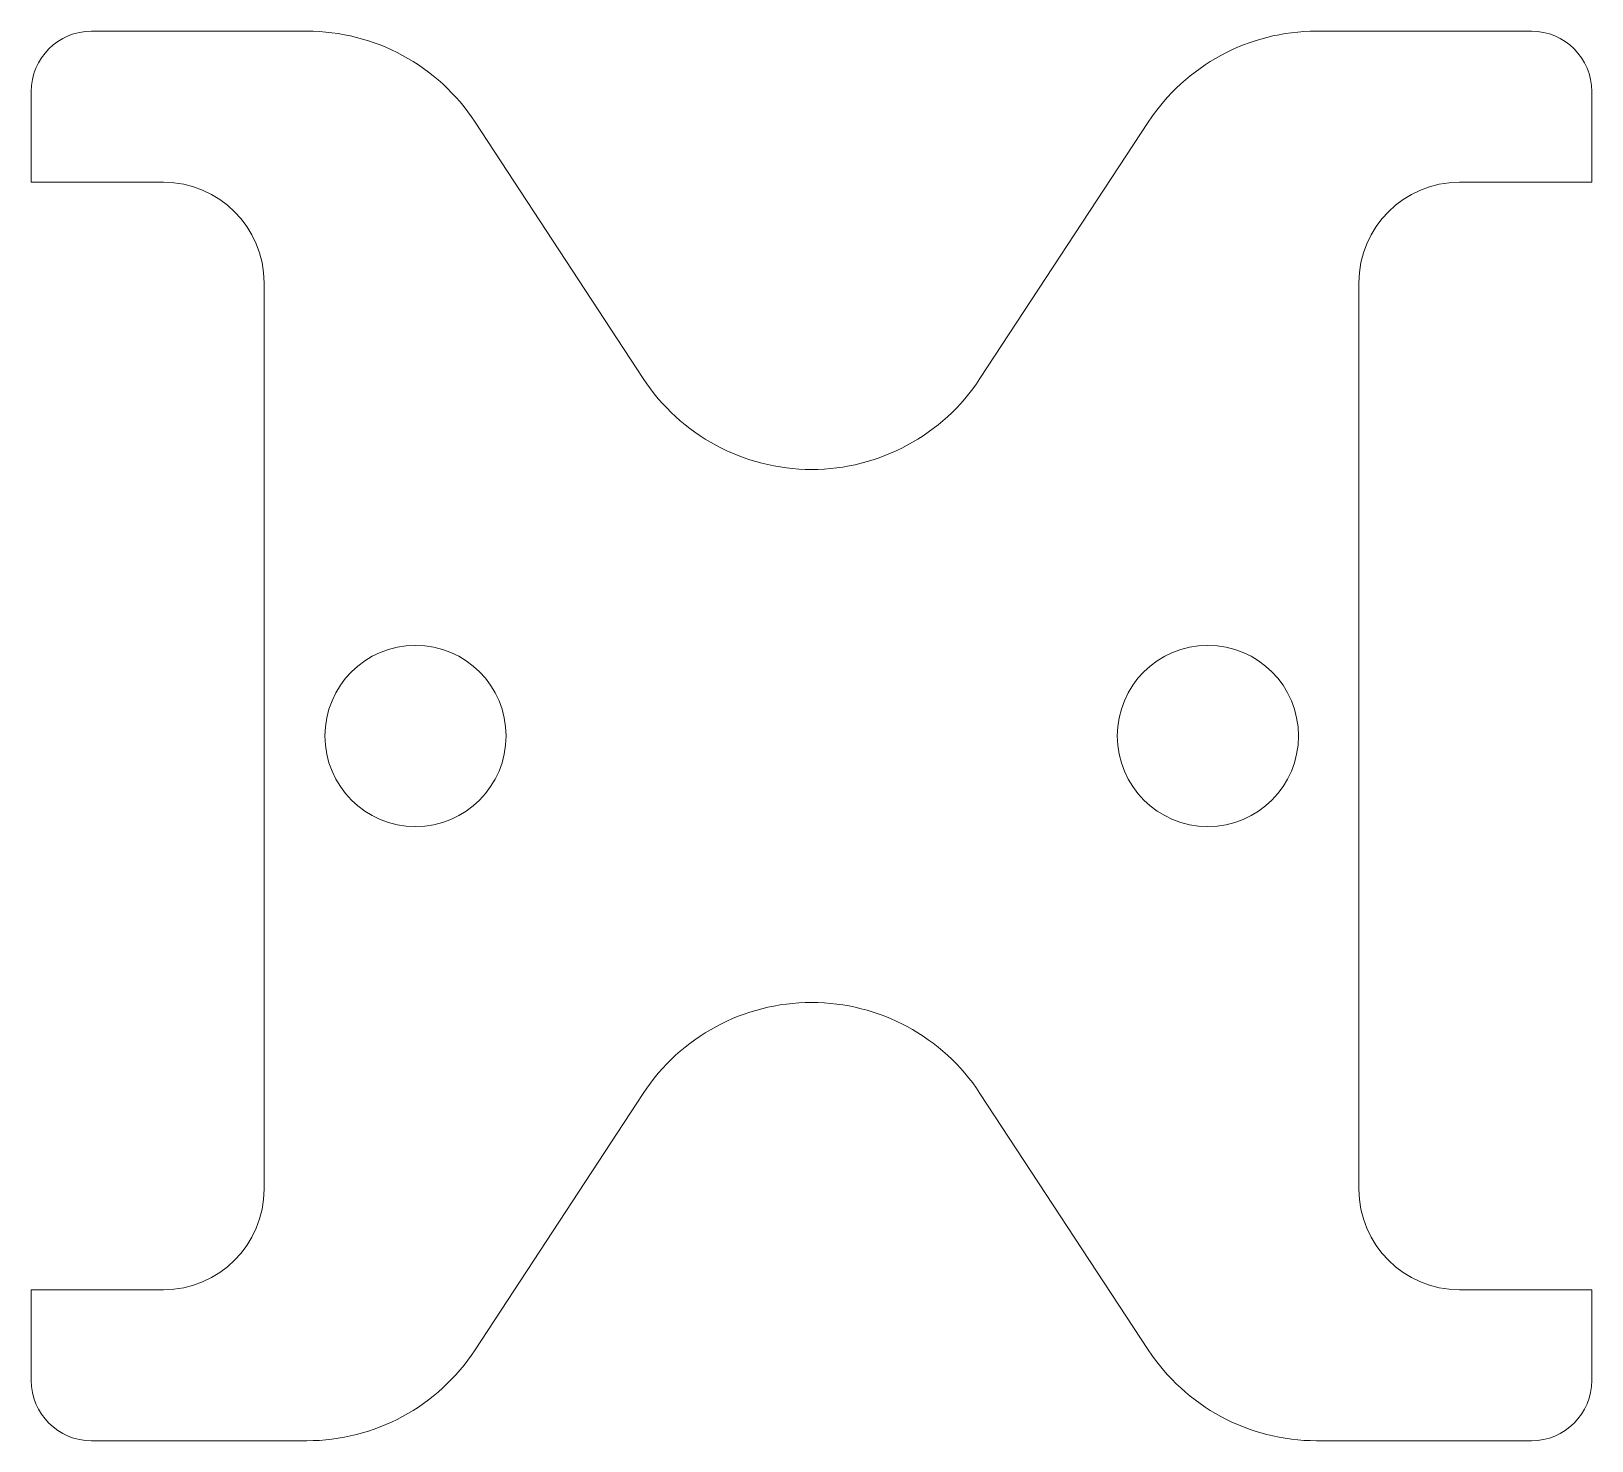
# Model space of a CAD drawing. Header units: inches. Extents: x -0.77 to 0.78, y -0.62 to 0.78.
import ezdxf

# ---------------------------------------------------------------- set-up
doc = ezdxf.new("R2010")
doc.units = ezdxf.units.IN
doc.header["$MEASUREMENT"] = 0

msp = doc.modelspace()

# ---------------------------------------------------------------- linework, layer by layer
at = {"color": 7, "linetype": 'Continuous', "lineweight": 15}
for p, q in [((-0.497, 0.7767), (-0.7107, 0.7767)), ((0.7193, 0.7767), (0.506, 0.7767)), ((-0.7707, 0.6267), (-0.7707, 0.7167)), ((0.7793, 0.6267), (0.7793, 0.7167)), ((-0.1629, 0.4317), (-0.3297, 0.6863)), ((0.1716, 0.4316), (0.3388, 0.6864)), ((-0.7707, 0.6267), (-0.6394, 0.6267)), ((0.7793, 0.6267), (0.648, 0.6267)), ((-0.5394, -0.3733), (-0.5394, 0.5267)), ((0.548, -0.3733), (0.548, 0.5267)), ((-0.1629, -0.2784), (-0.3297, -0.533)), ((0.1716, -0.2783), (0.3388, -0.5331)), ((-0.7707, -0.4733), (-0.7707, -0.5633)), ((-0.7707, -0.4733), (-0.6394, -0.4733)), ((0.7793, -0.4733), (0.648, -0.4733)), ((0.7793, -0.4733), (0.7793, -0.5633)), ((-0.7107, -0.6233), (-0.497, -0.6233)), ((0.7193, -0.6233), (0.506, -0.6233))]:
    msp.add_line(p, q, dxfattribs=at)
for centre in [(-0.389, 0.0767), (0.398, 0.0767)]:
    msp.add_circle(centre, 0.09, dxfattribs=at)
for centre, radius, start, end in [((-0.7107, 0.7167), 0.06, 90, 180), ((-0.497, 0.5767), 0.2, 33.2417, 90), ((0.506, 0.5767), 0.2, 90, 146.7284), ((0.7193, 0.7167), 0.06, 0, 90), ((-0.6394, 0.5267), 0.1, 0, 90), ((0.648, 0.5267), 0.1, 90, 180), ((0.0044, 0.5414), 0.2, 213.2417, 326.7284), ((0.0044, -0.388), 0.2, 33.2716, 146.7583), ((-0.6394, -0.3733), 0.1, 270, 0), ((0.648, -0.3733), 0.1, 180, 270), ((-0.497, -0.4233), 0.2, 270, 326.7583), ((0.506, -0.4233), 0.2, 213.2716, 270), ((-0.7107, -0.5633), 0.06, 180, 270), ((0.7193, -0.5633), 0.06, 270, 0)]:
    msp.add_arc(centre, radius, start, end, dxfattribs=at)

doc.saveas('drawing.dxf')
